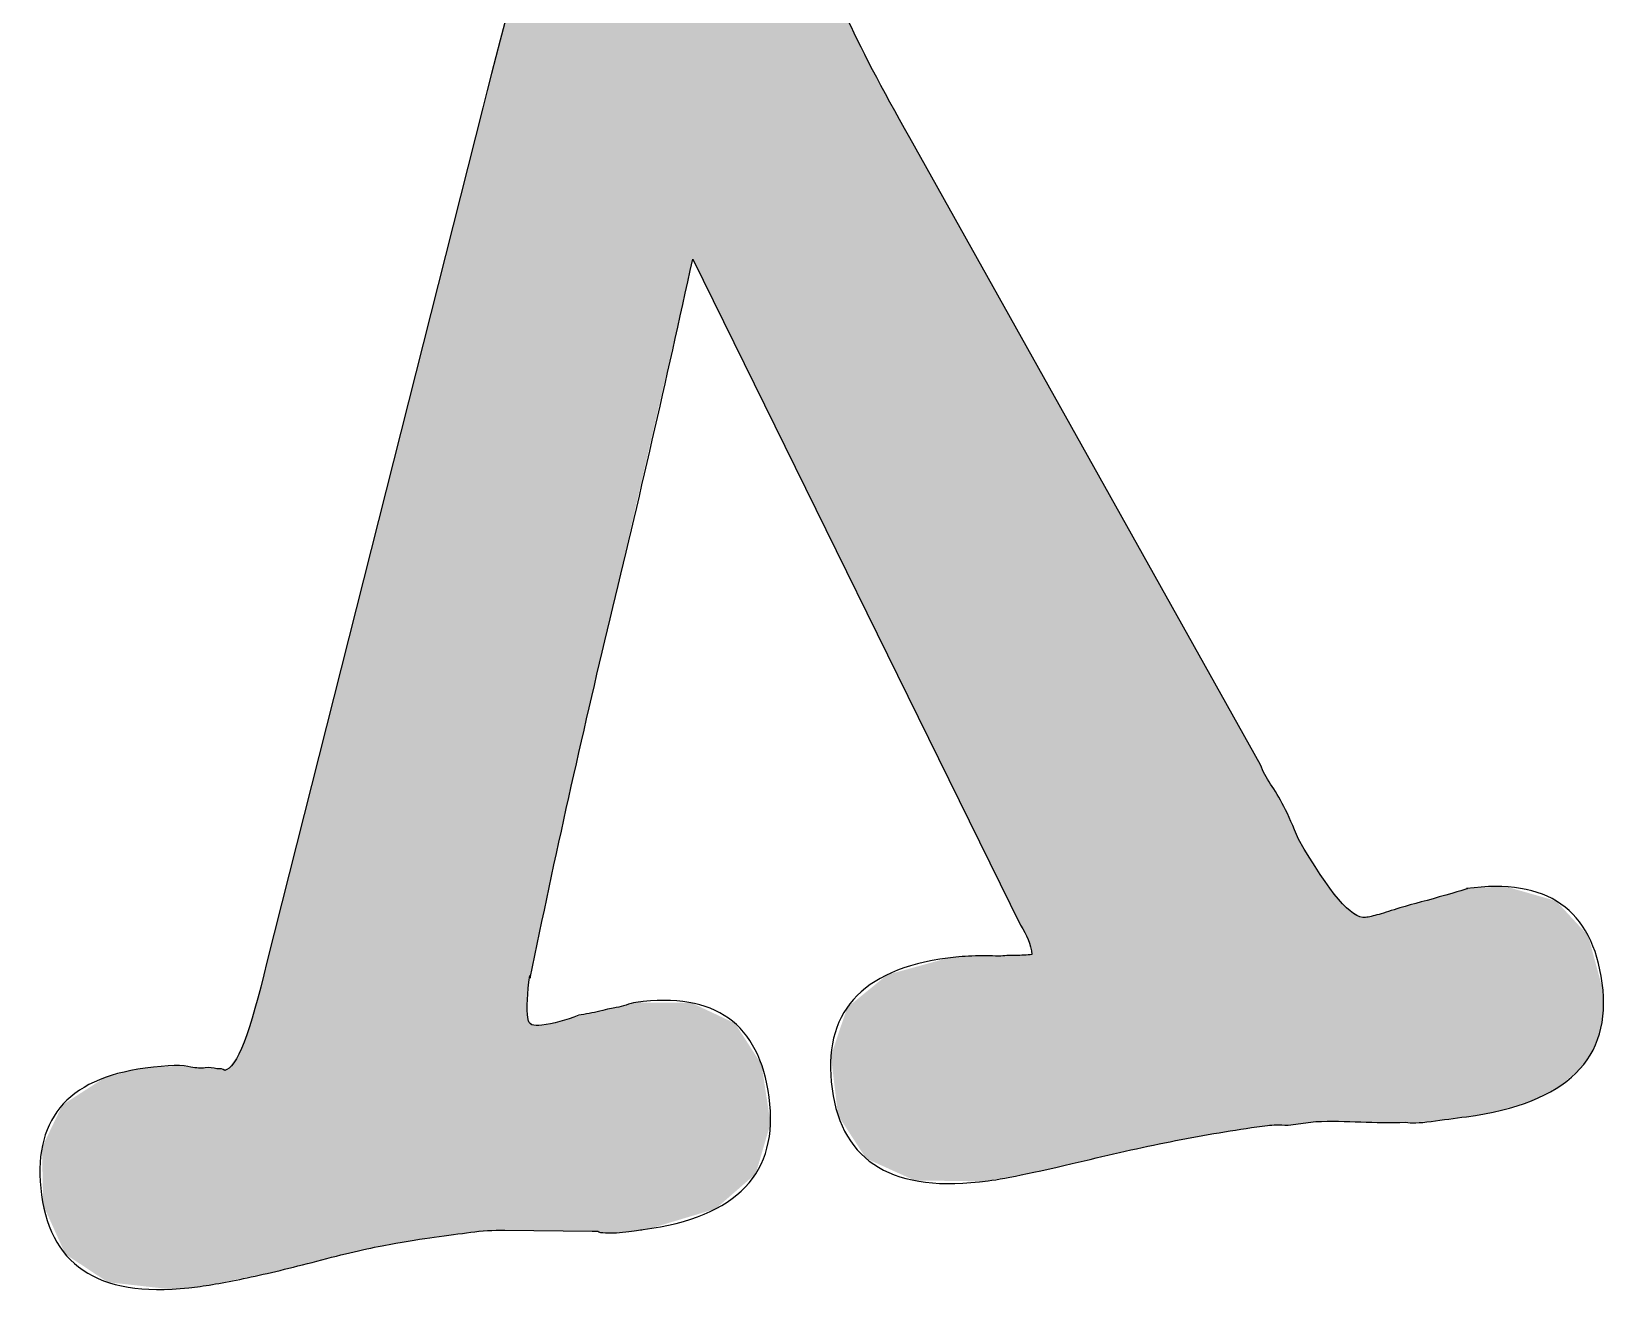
# Model space of a CAD drawing. Extents: x 57 to 94.3, y -56 to -38.7.
# Drawn here: x 84.786 to 89.395, y -44.244 to -40.547 of the extents above; entities that cross this region are included whole.
import ezdxf

# ---------------------------------------------------------------- set-up
doc = ezdxf.new("R2010")
doc.units = 0
doc.layers.add('LAYER_5', color=7, linetype='CONTINUOUS')

# ---------------------------------------------------------------- blocks, each defined once
blk = doc.blocks.new('*U3')
at = {"layer": 'LAYER_5', "color": 7}
for points in [[(87.0761, -41.9477), (87.0666, -38.9588), (87.0761, -38.9533)], [(87.0666, -41.9285), (86.9404, -39.0569), (87.0666, -38.9588)], [(87.0666, -41.9285), (87.0666, -38.9588), (87.0761, -41.9477)], [(86.9022, -41.5943), (86.8972, -39.0922), (86.9022, -39.087)], [(86.9042, -41.5983), (86.9022, -39.087), (86.9042, -39.085)], [(86.9022, -41.5943), (86.9022, -39.087), (86.9042, -41.5983)], [(86.9141, -41.6184), (86.9042, -39.085), (86.9141, -39.0773)], [(86.9042, -41.5983), (86.9042, -39.085), (86.9141, -41.6184)], [(86.9404, -41.6719), (86.9141, -39.0773), (86.9404, -39.0569)], [(86.9141, -41.6184), (86.9141, -39.0773), (86.9404, -41.6719)], [(86.9404, -41.6719), (86.9404, -39.0569), (87.0666, -41.9285)], [(86.8972, -41.5841), (86.8367, -39.1538), (86.8972, -39.0922)], [(86.8972, -41.5841), (86.8972, -39.0922), (86.9022, -41.5943)], [(86.8258, -41.4391), (86.7799, -39.2117), (86.8258, -39.1649)], [(86.8367, -41.4611), (86.8258, -39.1649), (86.8367, -39.1538)], [(86.8258, -41.4391), (86.8258, -39.1649), (86.8367, -41.4611)], [(86.8367, -41.4611), (86.8367, -39.1538), (86.8972, -41.5841)], [(86.7661, -41.3178), (86.7562, -39.2358), (86.7661, -39.2257)], [(86.7799, -41.3457), (86.7661, -39.2257), (86.7799, -39.2117)], [(86.7661, -41.3178), (86.7661, -39.2257), (86.7799, -41.3457)], [(86.7799, -41.3457), (86.7799, -39.2117), (86.8258, -41.4391)], [(86.7273, -41.2388), (86.7134, -39.2921), (86.7273, -39.2738)], [(86.7562, -41.2977), (86.7273, -39.2738), (86.7562, -39.2358)], [(86.7273, -41.2388), (86.7273, -39.2738), (86.7562, -41.2977)], [(86.7562, -41.2977), (86.7562, -39.2358), (86.7661, -41.3178)], [(86.7101, -41.2248), (86.6228, -39.4111), (86.7101, -39.2964)], [(86.7134, -41.2106), (86.7101, -39.2964), (86.7134, -39.2921)], [(86.7101, -41.2248), (86.7101, -39.2964), (86.7134, -41.2106)], [(86.7134, -41.2106), (86.7134, -39.2921), (86.7273, -41.2388)], [(86.6228, -41.6036), (86.5884, -39.4654), (86.6228, -39.4111)], [(86.6228, -41.6036), (86.6228, -39.4111), (86.7101, -41.2248)], [(86.5656, -41.8517), (86.5615, -39.5079), (86.5656, -39.5014)], [(86.568, -41.8416), (86.5656, -39.5014), (86.568, -39.4977)], [(86.5656, -41.8517), (86.5656, -39.5014), (86.568, -41.8416)], [(86.569, -41.8369), (86.568, -39.4977), (86.569, -39.496)], [(86.568, -41.8416), (86.568, -39.4977), (86.569, -41.8369)], [(86.5884, -41.7528), (86.569, -39.496), (86.5884, -39.4654)], [(86.569, -41.8369), (86.569, -39.496), (86.5884, -41.7528)], [(86.5884, -41.7528), (86.5884, -39.4654), (86.6228, -41.6036)], [(86.5392, -41.9663), (86.5227, -39.5761), (86.5392, -39.5471)], [(86.5468, -41.9333), (86.5392, -39.5471), (86.5468, -39.5337)], [(86.5392, -41.9663), (86.5392, -39.5471), (86.5468, -41.9333)], [(86.5475, -41.9305), (86.5468, -39.5337), (86.5475, -39.5326)], [(86.5468, -41.9333), (86.5468, -39.5337), (86.5475, -41.9305)], [(86.5603, -41.875), (86.5475, -39.5326), (86.5603, -39.5101)], [(86.5475, -41.9305), (86.5475, -39.5326), (86.5603, -41.875)], [(86.5615, -41.8695), (86.5603, -39.5101), (86.5615, -39.5079)], [(86.5603, -41.875), (86.5603, -39.5101), (86.5615, -41.8695)], [(86.5615, -41.8695), (86.5615, -39.5079), (86.5656, -41.8517)], [(86.5226, -42.0386), (86.4897, -39.6458), (86.5226, -39.5764)], [(86.5227, -42.0379), (86.5226, -39.5764), (86.5227, -39.5761)], [(86.5226, -42.0386), (86.5226, -39.5764), (86.5227, -42.0379)], [(86.5227, -42.0379), (86.5227, -39.5761), (86.5392, -41.9663)], [(86.4707, -42.2638), (86.4381, -39.7549), (86.4707, -39.6861)], [(86.4897, -42.1811), (86.4707, -39.6861), (86.4897, -39.6458)], [(86.4707, -42.2638), (86.4707, -39.6861), (86.4897, -42.1811)], [(86.4897, -42.1811), (86.4897, -39.6458), (86.5226, -42.0386)], [(86.4329, -42.4283), (86.4215, -39.79), (86.4329, -39.7659)], [(86.4381, -42.4051), (86.4329, -39.7659), (86.4381, -39.7549)], [(86.4329, -42.4283), (86.4329, -39.7659), (86.4381, -42.4051)], [(86.4381, -42.4051), (86.4381, -39.7549), (86.4707, -42.2638)], [(86.4118, -42.5217), (86.3974, -39.8408), (86.4118, -39.8104)], [(86.4215, -42.4787), (86.4118, -39.8104), (86.4215, -39.79)], [(86.4118, -42.5217), (86.4118, -39.8104), (86.4215, -42.4787)], [(86.4215, -42.4787), (86.4215, -39.79), (86.4329, -42.4283)], [(86.3837, -42.6462), (86.3797, -39.8809), (86.3837, -39.8698)], [(86.3974, -42.5855), (86.3837, -39.8698), (86.3974, -39.8408)], [(86.3837, -42.6462), (86.3837, -39.8698), (86.3974, -42.5855)], [(86.3974, -42.5855), (86.3974, -39.8408), (86.4118, -42.5217)], [(86.3797, -42.6642), (86.348, -39.9675), (86.3797, -39.8809)], [(86.3797, -42.6642), (86.3797, -39.8809), (86.3837, -42.6462)], [(86.348, -42.8046), (86.3036, -40.0889), (86.348, -39.9675)], [(86.348, -42.8046), (86.348, -39.9675), (86.3797, -42.6642)], [(86.3036, -43.0016), (86.2868, -40.1348), (86.3036, -40.0889)], [(86.3036, -43.0016), (86.3036, -40.0889), (86.348, -42.8046)], [(86.2868, -43.0818), (86.2784, -40.1579), (86.2868, -40.1348)], [(86.2868, -43.0818), (86.2868, -40.1348), (86.3036, -43.0016)], [(86.2784, -43.1221), (86.2542, -40.2239), (86.2784, -40.1579)], [(86.2784, -43.1221), (86.2784, -40.1579), (86.2868, -43.0818)], [(86.2542, -43.2375), (86.2474, -40.2476), (86.2542, -40.2239)], [(86.2542, -43.2375), (86.2542, -40.2239), (86.2784, -43.1221)], [(87.0761, -41.9477), (87.0761, -40.2202), (87.0841, -41.9639)], [(87.0841, -41.9639), (87.0761, -40.2202), (87.0841, -40.2901)], [(86.2356, -43.3202), (86.233, -40.2971), (86.2356, -40.2881)], [(86.2387, -43.3003), (86.2356, -40.2881), (86.2387, -40.2775)], [(86.2356, -43.3202), (86.2356, -40.2881), (86.2387, -43.3003)], [(86.2395, -43.3057), (86.2387, -40.2775), (86.2395, -40.2748)], [(86.2387, -43.3003), (86.2387, -40.2775), (86.2395, -43.3057)], [(86.2405, -43.3029), (86.2395, -40.2748), (86.2405, -40.2712)], [(86.2395, -43.3057), (86.2395, -40.2748), (86.2405, -43.3029)], [(86.2474, -43.2703), (86.2405, -40.2712), (86.2474, -40.2476)], [(86.2405, -43.3029), (86.2405, -40.2712), (86.2474, -43.2703)], [(86.2474, -43.2703), (86.2474, -40.2476), (86.2542, -43.2375)], [(87.0841, -41.9639), (87.0841, -40.2901), (87.0884, -41.9727)], [(87.0884, -41.9727), (87.0841, -40.2901), (87.0884, -40.3067)], [(86.2317, -44.0428), (86.1868, -40.4567), (86.2317, -40.3018)], [(86.233, -43.346), (86.2317, -40.3018), (86.233, -40.2971)], [(86.2317, -43.3598), (86.2317, -40.3018), (86.233, -43.346)], [(86.233, -43.346), (86.233, -40.2971), (86.2356, -43.3202)], [(87.0884, -41.9727), (87.0884, -40.3067), (87.0886, -41.9732)], [(87.0886, -41.9732), (87.0884, -40.3067), (87.0886, -40.3077)], [(87.0886, -41.9732), (87.0886, -40.3077), (87.0981, -41.9925)], [(87.0981, -41.9925), (87.0886, -40.3077), (87.0981, -40.3442)], [(87.0981, -41.9925), (87.0981, -40.3442), (87.1166, -42.03)], [(87.1166, -42.03), (87.0981, -40.3442), (87.1166, -40.3913)], [(87.1166, -42.03), (87.1166, -40.3913), (87.1372, -42.072)], [(87.1372, -42.072), (87.1166, -40.3913), (87.1372, -40.4442)], [(86.1868, -44.0422), (86.1546, -40.5679), (86.1868, -40.4567)], [(86.1868, -44.0422), (86.1868, -40.4567), (86.2317, -44.0428)], [(87.1372, -42.072), (87.1372, -40.4442), (87.1454, -42.0886)], [(87.1454, -42.0886), (87.1372, -40.4442), (87.1454, -40.4651)], [(87.1454, -42.0886), (87.1454, -40.4651), (87.1536, -42.1053)], [(87.1536, -42.1053), (87.1454, -40.4651), (87.1536, -40.486)], [(87.1536, -42.1053), (87.1536, -40.486), (87.164, -42.1263)], [(87.164, -42.1263), (87.1536, -40.486), (87.164, -40.5071)], [(87.164, -42.1263), (87.164, -40.5071), (87.2189, -42.2381)], [(87.2189, -42.2381), (87.164, -40.5071), (87.2189, -40.6189)], [(86.1546, -44.0419), (86.1341, -40.6388), (86.1546, -40.5679)], [(86.1546, -44.0419), (86.1546, -40.5679), (86.1868, -44.0422)], [(86.1341, -44.0436), (86.1055, -40.752), (86.1341, -40.6388)], [(86.1341, -44.0436), (86.1341, -40.6388), (86.1546, -44.0419)], [(87.2189, -42.2381), (87.2189, -40.6189), (87.2436, -42.2882)], [(87.2436, -42.2882), (87.2189, -40.6189), (87.2436, -40.669)], [(87.2436, -42.2882), (87.2436, -40.669), (87.2455, -42.292)], [(87.2455, -42.292), (87.2436, -40.669), (87.2455, -40.6728)], [(87.2455, -42.292), (87.2455, -40.6728), (87.2463, -42.2937)], [(87.2463, -42.2937), (87.2455, -40.6728), (87.2463, -40.6744)], [(87.2463, -42.2937), (87.2463, -40.6744), (87.2806, -42.3634)], [(87.2806, -42.3634), (87.2463, -40.6744), (87.2806, -40.7378)], [(87.2806, -42.3634), (87.2806, -40.7378), (87.2914, -42.3853)], [(87.2914, -42.3853), (87.2806, -40.7378), (87.2914, -40.7577)], [(86.0946, -44.0469), (86.0712, -40.8879), (86.0946, -40.7957)], [(86.1055, -44.046), (86.0946, -40.7957), (86.1055, -40.752)], [(86.0946, -44.0469), (86.0946, -40.7957), (86.1055, -44.046)], [(86.1055, -44.046), (86.1055, -40.752), (86.1341, -44.0436)], [(87.2914, -42.3853), (87.2914, -40.7577), (87.305, -42.413)], [(87.305, -42.413), (87.2914, -40.7577), (87.305, -40.783)], [(87.305, -42.413), (87.305, -40.783), (87.3382, -42.4805)], [(87.3382, -42.4805), (87.305, -40.783), (87.3382, -40.8424)], [(87.3382, -42.4805), (87.3382, -40.8424), (87.3551, -42.5148)], [(87.3551, -42.5148), (87.3382, -40.8424), (87.3551, -40.8724)], [(86.0712, -44.0488), (86.0416, -41.0051), (86.0712, -40.8879)], [(86.0712, -44.0488), (86.0712, -40.8879), (86.0946, -44.0469)], [(87.3551, -42.5148), (87.3551, -40.8724), (87.3605, -42.5258)], [(87.3605, -42.5258), (87.3551, -40.8724), (87.3605, -40.8821)], [(87.3605, -42.5258), (87.3605, -40.8821), (87.379, -42.5634)], [(87.379, -42.5634), (87.3605, -40.8821), (87.379, -40.9152)], [(87.379, -42.5634), (87.379, -40.9152), (87.3909, -42.5875)], [(87.3909, -42.5875), (87.379, -40.9152), (87.3909, -40.9364)], [(87.3909, -42.5875), (87.3909, -40.9364), (87.4351, -42.6774)], [(87.4351, -42.6774), (87.3909, -40.9364), (87.4351, -41.0155)], [(86.0416, -44.0513), (86.0338, -41.036), (86.0416, -41.0051)], [(86.0416, -44.0513), (86.0416, -41.0051), (86.0712, -44.0488)], [(87.4351, -42.6774), (87.4351, -41.0155), (87.4499, -42.7075)], [(87.4499, -42.7075), (87.4351, -41.0155), (87.4499, -41.042)], [(86.0338, -44.0523), (85.9849, -41.2293), (86.0338, -41.036)], [(86.0338, -44.0523), (86.0338, -41.036), (86.0416, -44.0513)], [(87.4499, -42.7075), (87.4499, -41.042), (87.4582, -42.7244)], [(87.4582, -42.7244), (87.4499, -41.042), (87.4582, -41.0569)], [(87.4582, -42.7244), (87.4582, -41.0569), (87.476, -42.7606)], [(87.476, -42.7606), (87.4582, -41.0569), (87.476, -41.0887)], [(87.476, -42.7606), (87.476, -41.0887), (87.478, -42.7645)], [(87.478, -42.7645), (87.476, -41.0887), (87.478, -41.0922)], [(87.478, -42.7645), (87.478, -41.0922), (87.5275, -42.8652)], [(87.5275, -42.8652), (87.478, -41.0922), (87.5275, -41.1808)], [(87.5275, -42.8652), (87.5275, -41.1808), (87.5279, -42.866)], [(87.5279, -42.866), (87.5275, -41.1808), (87.5279, -41.1814)], [(87.5279, -42.866), (87.5279, -41.1814), (87.5547, -42.9206)], [(87.5547, -42.9206), (87.5279, -41.1814), (87.5547, -41.2295)], [(85.9849, -44.0591), (85.9274, -41.4567), (85.9849, -41.2293)], [(85.9849, -44.0591), (85.9849, -41.2293), (86.0338, -44.0523)], [(87.5547, -42.9206), (87.5547, -41.2295), (87.5619, -42.9351)], [(87.5619, -42.9351), (87.5547, -41.2295), (87.5619, -41.2423)], [(87.5619, -42.9351), (87.5619, -41.2423), (87.5629, -42.9372)], [(87.5629, -42.9372), (87.5619, -41.2423), (87.5629, -41.2442)], [(87.5629, -42.9372), (87.5629, -41.2442), (87.6149, -43.0429)], [(87.6149, -43.0429), (87.5629, -41.2442), (87.6149, -41.3372)], [(87.6149, -43.0429), (87.6149, -41.3372), (87.6203, -43.0538)], [(87.6203, -43.0538), (87.6149, -41.3372), (87.6203, -41.3467)], [(87.6203, -43.0538), (87.6203, -41.3467), (87.6411, -43.0961)], [(87.6411, -43.0961), (87.6203, -41.3467), (87.6411, -41.3839)], [(87.6411, -43.0961), (87.6411, -41.3839), (87.6544, -43.1232)], [(87.6544, -43.1232), (87.6411, -41.3839), (87.6544, -41.4078)], [(87.6544, -43.1232), (87.6544, -41.4078), (87.6691, -43.1529)], [(87.6691, -43.1529), (87.6544, -41.4078), (87.6691, -41.4339)], [(87.6691, -43.1529), (87.6691, -41.4339), (87.6765, -43.1645)], [(87.6765, -43.1645), (87.6691, -41.4339), (87.6765, -41.4472)], [(85.9274, -44.067), (85.9151, -41.5052), (85.9274, -41.4567)], [(85.9274, -44.067), (85.9274, -41.4567), (85.9849, -44.0591)], [(87.6765, -43.1645), (87.6765, -41.4472), (87.6901, -43.1956)], [(87.6901, -43.1956), (87.6765, -41.4472), (87.6901, -41.4715)], [(87.6901, -43.1956), (87.6901, -41.4715), (87.6922, -43.2003)], [(87.6922, -43.2003), (87.6901, -41.4715), (87.6922, -41.4753)], [(87.6922, -43.2003), (87.6922, -41.4753), (87.6977, -43.2129)], [(87.6977, -43.2129), (87.6922, -41.4753), (87.6977, -41.4851)], [(87.6977, -43.2129), (87.6977, -41.4851), (87.7028, -43.2378)], [(87.7028, -43.2378), (87.6977, -41.4851), (87.7028, -41.4943)], [(85.9151, -44.0687), (85.7972, -41.9712), (85.9151, -41.5052)], [(85.9151, -44.0687), (85.9151, -41.5052), (85.9274, -44.067)], [(87.7028, -43.8742), (87.7028, -41.4943), (87.7061, -43.8736)], [(87.7061, -43.8736), (87.7028, -41.4943), (87.7061, -41.5003)], [(87.7061, -43.8736), (87.7061, -41.5003), (87.7455, -43.8645)], [(87.7455, -43.8645), (87.7061, -41.5003), (87.7455, -41.5707)], [(87.7455, -43.8645), (87.7455, -41.5707), (87.7805, -43.8565)], [(87.7805, -43.8565), (87.7455, -41.5707), (87.7805, -41.6333)], [(87.7805, -43.8565), (87.7805, -41.6333), (87.8128, -43.8491)], [(87.8128, -43.8491), (87.7805, -41.6333), (87.8128, -41.691)], [(87.8128, -43.8491), (87.8128, -41.691), (87.8208, -43.8472)], [(87.8208, -43.8472), (87.8128, -41.691), (87.8208, -41.7054)], [(87.8208, -43.8472), (87.8208, -41.7054), (87.8311, -43.8449)], [(87.8311, -43.8449), (87.8208, -41.7054), (87.8311, -41.7238)], [(87.8311, -43.8449), (87.8311, -41.7238), (87.8698, -43.836)], [(87.8698, -43.836), (87.8311, -41.7238), (87.8698, -41.793)], [(87.8698, -43.836), (87.8698, -41.793), (87.9069, -43.8275)], [(87.9069, -43.8275), (87.8698, -41.793), (87.9069, -41.8593)], [(87.9069, -43.8275), (87.9069, -41.8593), (87.9348, -43.8217)], [(87.9348, -43.8217), (87.9069, -41.8593), (87.9348, -41.9092)], [(87.9348, -43.8217), (87.9348, -41.9092), (87.9348, -43.8217)], [(87.9348, -43.8217), (87.9348, -41.9092), (87.9348, -41.9093)], [(87.9348, -43.8217), (87.9348, -41.9093), (87.9376, -43.8211)], [(87.9376, -43.8211), (87.9348, -41.9093), (87.9376, -41.9142)], [(87.9376, -43.8211), (87.9376, -41.9142), (87.9547, -43.8175)], [(87.9547, -43.8175), (87.9376, -41.9142), (87.9547, -41.9449)], [(87.9547, -43.8175), (87.9547, -41.9449), (87.9653, -43.8153)], [(87.9653, -43.8153), (87.9547, -41.9449), (87.9653, -41.9639)], [(85.7972, -44.0911), (85.7326, -42.2266), (85.7972, -41.9712)], [(85.7972, -44.0911), (85.7972, -41.9712), (85.9151, -44.0687)], [(87.9653, -43.8153), (87.9653, -41.9639), (87.9898, -43.8102)], [(87.9898, -43.8102), (87.9653, -41.9639), (87.9898, -42.0077)], [(87.9898, -43.8102), (87.9898, -42.0077), (87.9951, -43.8091)], [(87.9951, -43.8091), (87.9898, -42.0077), (87.9951, -42.017)], [(87.9951, -43.8091), (87.9951, -42.017), (88.0171, -43.8045)], [(88.0171, -43.8045), (87.9951, -42.017), (88.0171, -42.0565)], [(88.0171, -43.8045), (88.0171, -42.0565), (88.0182, -43.8043)], [(88.0182, -43.8043), (88.0171, -42.0565), (88.0182, -42.0583)], [(88.0182, -43.8043), (88.0182, -42.0583), (88.0308, -43.8017)], [(88.0308, -43.8017), (88.0182, -42.0583), (88.0308, -42.081)], [(88.0308, -43.8017), (88.0308, -42.081), (88.0353, -43.8007)], [(88.0353, -43.8007), (88.0308, -42.081), (88.0353, -42.089)], [(88.0353, -43.8007), (88.0353, -42.089), (88.0452, -43.7986)], [(88.0452, -43.7986), (88.0353, -42.089), (88.0452, -42.1068)], [(88.0452, -43.7986), (88.0452, -42.1068), (88.0561, -43.7964)], [(88.0561, -43.7964), (88.0452, -42.1068), (88.0561, -42.1262)], [(88.0561, -43.7964), (88.0561, -42.1262), (88.0677, -43.794)], [(88.0677, -43.794), (88.0561, -42.1262), (88.0677, -42.1469)], [(88.0677, -43.794), (88.0677, -42.1469), (88.1375, -43.7794)], [(88.1375, -43.7794), (88.0677, -42.1469), (88.1375, -42.2717)], [(85.7326, -44.1034), (85.6653, -42.4928), (85.7326, -42.2266)], [(85.7326, -44.1034), (85.7326, -42.2266), (85.7972, -44.0911)], [(88.1375, -43.7794), (88.1375, -42.2717), (88.1431, -43.7782)], [(88.1431, -43.7782), (88.1375, -42.2717), (88.1431, -42.2818)], [(88.1431, -43.7782), (88.1431, -42.2818), (88.2052, -43.7653)], [(88.2052, -43.7653), (88.1431, -42.2818), (88.2052, -42.3929)], [(88.2052, -43.7653), (88.2052, -42.3929), (88.2287, -43.7615)], [(88.2287, -43.7615), (88.2052, -42.3929), (88.2287, -42.435)], [(88.2287, -43.7615), (88.2287, -42.435), (88.2318, -43.761)], [(88.2318, -43.761), (88.2287, -42.435), (88.2318, -42.4405)], [(88.2318, -43.761), (88.2318, -42.4405), (88.2977, -43.7505)], [(88.2977, -43.7505), (88.2318, -42.4405), (88.2977, -42.5583)], [(85.6653, -44.1202), (85.6055, -42.7292), (85.6653, -42.4928)], [(85.6653, -44.1202), (85.6653, -42.4928), (85.7326, -44.1034)], [(88.2977, -43.7505), (88.2977, -42.5583), (88.3002, -43.7501)], [(88.3002, -43.7501), (88.2977, -42.5583), (88.3002, -42.5628)], [(88.3002, -43.7501), (88.3002, -42.5628), (88.336, -43.7443)], [(88.336, -43.7443), (88.3002, -42.5628), (88.336, -42.6269)], [(88.336, -43.7443), (88.336, -42.6269), (88.3455, -43.7428)], [(88.3455, -43.7428), (88.336, -42.6269), (88.3455, -42.6438)], [(88.3455, -43.7428), (88.3455, -42.6438), (88.349, -43.7422)], [(88.349, -43.7422), (88.3455, -42.6438), (88.349, -42.6501)], [(88.349, -43.7422), (88.349, -42.6501), (88.3677, -43.7396)], [(88.3677, -43.7396), (88.349, -42.6501), (88.3677, -42.6836)], [(88.3677, -43.7396), (88.3677, -42.6836), (88.37, -43.7393)], [(88.37, -43.7393), (88.3677, -42.6836), (88.37, -42.6884)], [(85.6055, -44.1352), (85.5535, -42.9349), (85.6055, -42.7292)], [(85.6055, -44.1352), (85.6055, -42.7292), (85.6653, -44.1202)], [(88.37, -43.7393), (88.37, -42.6884), (88.3735, -43.7388)], [(88.3735, -43.7388), (88.37, -42.6884), (88.3735, -42.6965)], [(88.3735, -43.7388), (88.3735, -42.6965), (88.3848, -43.7372)], [(88.3848, -43.7372), (88.3735, -42.6965), (88.3848, -42.7177)], [(88.3848, -43.7372), (88.3848, -42.7177), (88.3904, -43.7365)], [(88.3904, -43.7365), (88.3848, -42.7177), (88.3904, -42.7283)], [(88.3904, -43.7365), (88.3904, -42.7283), (88.3956, -43.7359)], [(88.3956, -43.7359), (88.3904, -42.7283), (88.3956, -42.737)], [(88.3956, -43.7359), (88.3956, -42.737), (88.4105, -43.735)], [(88.4105, -43.735), (88.3956, -42.737), (88.4105, -42.7616)], [(88.4105, -43.735), (88.4105, -42.7616), (88.4336, -43.7356)], [(88.4336, -43.7356), (88.4105, -42.7616), (88.4336, -42.7999)], [(88.4336, -43.7356), (88.4336, -42.7999), (88.448, -43.7359)], [(88.448, -43.7359), (88.4336, -42.7999), (88.448, -42.8293)], [(88.448, -43.7359), (88.448, -42.8293), (88.4501, -43.7356)], [(88.4501, -43.7356), (88.448, -42.8293), (88.4501, -42.8336)], [(88.4501, -43.7356), (88.4501, -42.8336), (88.457, -43.7347)], [(88.457, -43.7347), (88.4501, -42.8336), (88.457, -42.8478)], [(88.457, -43.7347), (88.457, -42.8478), (88.4694, -43.7332)], [(88.4694, -43.7332), (88.457, -42.8478), (88.4694, -42.8762)], [(88.4694, -43.7332), (88.4694, -42.8762), (88.4757, -43.7324)], [(88.4757, -43.7324), (88.4694, -42.8762), (88.4757, -42.8916)], [(88.4757, -43.7324), (88.4757, -42.8916), (88.4789, -43.7319)], [(88.4789, -43.7319), (88.4757, -42.8916), (88.4789, -42.8995)], [(88.4789, -43.7319), (88.4789, -42.8995), (88.4927, -43.7302)], [(88.4927, -43.7302), (88.4789, -42.8995), (88.4927, -42.9238)], [(85.5535, -44.1481), (85.512, -43.099), (85.5535, -42.9349)], [(85.5535, -44.1481), (85.5535, -42.9349), (85.6055, -44.1352)], [(88.4927, -43.7302), (88.4927, -42.9238), (88.4957, -43.7298)], [(88.4957, -43.7298), (88.4927, -42.9238), (88.4957, -42.9286)], [(88.4957, -43.7298), (88.4957, -42.9286), (88.5104, -43.7284)], [(88.5104, -43.7284), (88.4957, -42.9286), (88.5104, -42.9515)], [(88.5104, -43.7284), (88.5104, -42.9515), (88.546, -43.7248)], [(88.546, -43.7248), (88.5104, -42.9515), (88.546, -43.0071)], [(88.546, -43.7248), (88.546, -43.0071), (88.562, -43.7249)], [(88.562, -43.7249), (88.546, -43.0071), (88.562, -43.032)], [(88.562, -43.7249), (88.562, -43.032), (88.5845, -43.7249)], [(88.5845, -43.7249), (88.562, -43.032), (88.5845, -43.0592)], [(88.9397, -43.7152), (88.9223, -43.0615), (88.9397, -43.0563)], [(88.9473, -43.7142), (88.9397, -43.0563), (88.9473, -43.054)], [(88.9397, -43.7152), (88.9397, -43.0563), (88.9473, -43.7142)], [(88.9516, -43.7136), (88.9473, -43.054), (88.9516, -43.0527)], [(88.9473, -43.7142), (88.9473, -43.054), (88.9516, -43.7136)], [(88.9662, -43.7117), (88.9516, -43.0527), (88.9662, -43.0484)], [(88.9516, -43.7136), (88.9516, -43.0527), (88.9662, -43.7117)], [(88.9679, -43.7114), (88.9662, -43.0484), (88.9679, -43.0479)], [(88.9662, -43.7117), (88.9662, -43.0484), (88.9679, -43.7114)], [(88.9712, -43.711), (88.9679, -43.0479), (88.9712, -43.0463)], [(88.9679, -43.7114), (88.9679, -43.0479), (88.9712, -43.711)], [(88.9713, -43.0458), (88.9712, -43.0458), (88.9713, -43.0458)], [(88.9712, -43.711), (88.9712, -43.0463), (88.9713, -43.711)], [(88.9713, -43.711), (88.9712, -43.0463), (88.9713, -43.0463)], [(88.9713, -43.0458), (88.9713, -43.0458), (88.9717, -43.0458)], [(88.9717, -43.0458), (88.9713, -43.0458), (88.9717, -43.0458)], [(88.9717, -43.7109), (88.9713, -43.0463), (88.9717, -43.0461)], [(88.9713, -43.711), (88.9713, -43.0463), (88.9717, -43.7109)], [(88.9723, -43.0458), (88.9717, -43.0458), (88.9723, -43.0457)], [(88.9723, -43.7108), (88.9717, -43.0461), (88.9723, -43.0458)], [(88.9717, -43.0458), (88.9717, -43.0458), (88.9723, -43.0458)], [(88.9717, -43.7109), (88.9717, -43.0461), (88.9723, -43.7108)], [(88.9763, -43.7102), (88.9723, -43.0457), (88.9763, -43.0452)], [(88.9723, -43.7108), (88.9723, -43.0457), (88.9763, -43.7102)], [(88.9779, -43.71), (88.9763, -43.0452), (88.9779, -43.0451)], [(88.9763, -43.7102), (88.9763, -43.0452), (88.9779, -43.71)], [(88.996, -43.7073), (88.9779, -43.0451), (88.996, -43.043)], [(88.9779, -43.71), (88.9779, -43.0451), (88.996, -43.7073)], [(89.0025, -43.7063), (88.996, -43.043), (89.0025, -43.0428)], [(88.996, -43.7073), (88.996, -43.043), (89.0025, -43.7063)], [(89.0602, -43.695), (89.0025, -43.0428), (89.0602, -43.0415)], [(89.0025, -43.7063), (89.0025, -43.0428), (89.0602, -43.695)], [(89.087, -43.6868), (89.0602, -43.0415), (89.087, -43.0409)], [(89.0602, -43.695), (89.0602, -43.0415), (89.087, -43.6868)], [(89.087, -43.6868), (89.087, -43.0409), (89.1609, -43.6642)], [(89.1609, -43.6642), (89.087, -43.0409), (89.1609, -43.062)], [(85.512, -44.1585), (85.488, -43.1939), (85.512, -43.099)], [(85.512, -44.1585), (85.512, -43.099), (85.5535, -44.1481)], [(88.5845, -43.7249), (88.5845, -43.0592), (88.6187, -43.725)], [(88.6187, -43.725), (88.5845, -43.0592), (88.6187, -43.1006)], [(88.6187, -43.725), (88.6187, -43.1006), (88.6212, -43.725)], [(88.6212, -43.725), (88.6187, -43.1006), (88.6212, -43.1022)], [(88.6212, -43.725), (88.6212, -43.1022), (88.6628, -43.7258)], [(88.6628, -43.7258), (88.6212, -43.1022), (88.6628, -43.1295)], [(88.8085, -43.7268), (88.7695, -43.104), (88.8085, -43.0932)], [(88.834, -43.7262), (88.8085, -43.0932), (88.834, -43.0862)], [(88.8085, -43.7268), (88.8085, -43.0932), (88.834, -43.7262)], [(88.8477, -43.7258), (88.834, -43.0862), (88.8477, -43.0824)], [(88.834, -43.7262), (88.834, -43.0862), (88.8477, -43.7258)], [(88.8637, -43.7254), (88.8477, -43.0824), (88.8637, -43.0779)], [(88.8477, -43.7258), (88.8477, -43.0824), (88.8637, -43.7254)], [(88.8906, -43.7218), (88.8637, -43.0779), (88.8906, -43.0704)], [(88.8637, -43.7254), (88.8637, -43.0779), (88.8906, -43.7218)], [(88.9151, -43.7185), (88.8906, -43.0704), (88.9151, -43.0636)], [(88.8906, -43.7218), (88.8906, -43.0704), (88.9151, -43.7185)], [(88.9223, -43.7176), (88.9151, -43.0636), (88.9223, -43.0615)], [(88.9151, -43.7185), (88.9151, -43.0636), (88.9223, -43.7176)], [(88.9223, -43.7176), (88.9223, -43.0615), (88.9397, -43.7152)], [(89.1609, -43.6642), (89.1609, -43.062), (89.2311, -43.6279)], [(89.2311, -43.6279), (89.1609, -43.062), (89.2311, -43.082)], [(89.2311, -43.6279), (89.2311, -43.082), (89.2418, -43.6223)], [(89.2418, -43.6223), (89.2311, -43.082), (89.2418, -43.0935)], [(89.2418, -43.6223), (89.2418, -43.0935), (89.303, -43.5695)], [(89.303, -43.5695), (89.2418, -43.0935), (89.303, -43.1596)], [(88.681, -43.7261), (88.6628, -43.1295), (88.681, -43.1294)], [(88.6628, -43.7258), (88.6628, -43.1295), (88.681, -43.7261)], [(88.703, -43.7266), (88.681, -43.1294), (88.703, -43.1237)], [(88.681, -43.7261), (88.681, -43.1294), (88.703, -43.7266)], [(88.7063, -43.7266), (88.703, -43.1237), (88.7063, -43.1228)], [(88.703, -43.7266), (88.703, -43.1237), (88.7063, -43.7266)], [(88.7327, -43.7271), (88.7063, -43.1228), (88.7327, -43.1159)], [(88.7063, -43.7266), (88.7063, -43.1228), (88.7327, -43.7271)], [(88.7688, -43.7278), (88.7327, -43.1159), (88.7688, -43.1042)], [(88.7327, -43.7271), (88.7327, -43.1159), (88.7688, -43.7278)], [(88.7695, -43.7278), (88.7688, -43.1042), (88.7695, -43.104)], [(88.7688, -43.7278), (88.7688, -43.1042), (88.7695, -43.7278)], [(88.7695, -43.7278), (88.7695, -43.104), (88.8085, -43.7268)], [(85.488, -44.1645), (85.4837, -43.2108), (85.488, -43.1939)], [(85.488, -44.1645), (85.488, -43.1939), (85.512, -44.1585)], [(89.303, -43.5695), (89.303, -43.1596), (89.325, -43.5357)], [(89.325, -43.5357), (89.303, -43.1596), (89.325, -43.1833)], [(89.325, -43.5357), (89.325, -43.1833), (89.3445, -43.5056)], [(89.3445, -43.5056), (89.325, -43.1833), (89.3445, -43.256)], [(85.4837, -44.1653), (85.4714, -43.2594), (85.4837, -43.2108)], [(85.4837, -44.1653), (85.4837, -43.2108), (85.488, -44.1645)], [(87.6411, -43.8854), (87.6203, -43.241), (87.6411, -43.2405)], [(87.6544, -43.883), (87.6411, -43.2405), (87.6544, -43.2403)], [(87.6411, -43.8854), (87.6411, -43.2405), (87.6544, -43.883)], [(87.6691, -43.8803), (87.6544, -43.2403), (87.6691, -43.24)], [(87.6544, -43.883), (87.6544, -43.2403), (87.6691, -43.8803)], [(87.6765, -43.879), (87.6691, -43.24), (87.6765, -43.2398)], [(87.6691, -43.8803), (87.6691, -43.24), (87.6765, -43.879)], [(87.6901, -43.8765), (87.6765, -43.2398), (87.6901, -43.2395)], [(87.6765, -43.879), (87.6765, -43.2398), (87.6901, -43.8765)], [(87.6922, -43.8761), (87.6901, -43.2395), (87.6922, -43.2393)], [(87.6901, -43.8765), (87.6901, -43.2395), (87.6922, -43.8761)], [(87.6977, -43.8751), (87.6922, -43.2393), (87.6977, -43.2385)], [(87.6922, -43.8761), (87.6922, -43.2393), (87.6977, -43.8751)], [(87.7028, -43.8742), (87.6977, -43.2385), (87.7028, -43.2378)], [(87.6977, -43.8751), (87.6977, -43.2385), (87.7028, -43.8742)], [(85.4714, -44.1678), (85.4629, -43.2957), (85.4714, -43.2594)], [(85.4714, -44.1678), (85.4714, -43.2594), (85.4837, -44.1653)], [(87.3382, -43.8869), (87.305, -43.2907), (87.3382, -43.2815)], [(87.3551, -43.8946), (87.3382, -43.2815), (87.3551, -43.2769)], [(87.3382, -43.8869), (87.3382, -43.2815), (87.3551, -43.8946)], [(87.3605, -43.897), (87.3551, -43.2769), (87.3605, -43.2754)], [(87.3551, -43.8946), (87.3551, -43.2769), (87.3605, -43.897)], [(87.379, -43.8973), (87.3605, -43.2754), (87.379, -43.2703)], [(87.3605, -43.897), (87.3605, -43.2754), (87.379, -43.8973)], [(87.3909, -43.8974), (87.379, -43.2703), (87.3909, -43.267)], [(87.379, -43.8973), (87.379, -43.2703), (87.3909, -43.8974)], [(87.4351, -43.898), (87.3909, -43.267), (87.4351, -43.2548)], [(87.3909, -43.8974), (87.3909, -43.267), (87.4351, -43.898)], [(87.4499, -43.8982), (87.4351, -43.2548), (87.4499, -43.2507)], [(87.4351, -43.898), (87.4351, -43.2548), (87.4499, -43.8982)], [(87.4582, -43.8983), (87.4499, -43.2507), (87.4582, -43.2484)], [(87.4499, -43.8982), (87.4499, -43.2507), (87.4582, -43.8983)], [(87.476, -43.8986), (87.4582, -43.2484), (87.476, -43.2464)], [(87.4582, -43.8983), (87.4582, -43.2484), (87.476, -43.8986)], [(87.478, -43.8986), (87.476, -43.2464), (87.478, -43.2463)], [(87.476, -43.8986), (87.476, -43.2464), (87.478, -43.8986)], [(87.5275, -43.8993), (87.478, -43.2463), (87.5275, -43.2439)], [(87.478, -43.8986), (87.478, -43.2463), (87.5275, -43.8993)], [(87.5279, -43.8993), (87.5275, -43.2439), (87.5279, -43.2438)], [(87.5275, -43.8993), (87.5275, -43.2439), (87.5279, -43.8993)], [(87.5547, -43.8996), (87.5279, -43.2438), (87.5547, -43.2425)], [(87.5279, -43.8993), (87.5279, -43.2438), (87.5547, -43.8996)], [(87.5619, -43.8997), (87.5547, -43.2425), (87.5619, -43.2422)], [(87.5547, -43.8996), (87.5547, -43.2425), (87.5619, -43.8997)], [(87.5629, -43.8995), (87.5619, -43.2422), (87.5629, -43.2421)], [(87.5619, -43.8997), (87.5619, -43.2422), (87.5629, -43.8995)], [(87.6149, -43.8901), (87.5629, -43.2421), (87.6149, -43.2411)], [(87.5629, -43.8995), (87.5629, -43.2421), (87.6149, -43.8901)], [(87.6203, -43.8892), (87.6149, -43.2411), (87.6203, -43.241)], [(87.6149, -43.8901), (87.6149, -43.2411), (87.6203, -43.8892)], [(87.6203, -43.8892), (87.6203, -43.241), (87.6411, -43.8854)], [(89.3445, -43.5056), (89.3445, -43.256), (89.3663, -43.4306)], [(89.3663, -43.4306), (89.3445, -43.256), (89.3663, -43.337)], [(85.4629, -44.1695), (85.4246, -43.437), (85.4629, -43.2957)], [(85.4629, -44.1695), (85.4629, -43.2957), (85.4714, -44.1678)], [(87.2436, -43.844), (87.2189, -43.3479), (87.2436, -43.3277)], [(87.2455, -43.8449), (87.2436, -43.3277), (87.2455, -43.3262)], [(87.2436, -43.844), (87.2436, -43.3277), (87.2455, -43.8449)], [(87.2463, -43.8453), (87.2455, -43.3262), (87.2463, -43.3254)], [(87.2455, -43.8449), (87.2455, -43.3262), (87.2463, -43.8453)], [(87.2806, -43.8608), (87.2463, -43.3254), (87.2806, -43.2974)], [(87.2463, -43.8453), (87.2463, -43.3254), (87.2806, -43.8608)], [(87.2914, -43.8657), (87.2806, -43.2974), (87.2914, -43.2944)], [(87.2806, -43.8608), (87.2806, -43.2974), (87.2914, -43.8657)], [(87.305, -43.8719), (87.2914, -43.2944), (87.305, -43.2907)], [(87.2914, -43.8657), (87.2914, -43.2944), (87.305, -43.8719)], [(87.305, -43.8719), (87.305, -43.2907), (87.3382, -43.8869)], [(86.2317, -44.0428), (86.2317, -43.3598), (86.233, -44.0428)], [(86.233, -44.0428), (86.2317, -43.3598), (86.233, -43.4267)], [(86.5468, -44.0433), (86.5392, -43.3794), (86.5468, -43.3781)], [(86.5475, -44.0432), (86.5468, -43.3781), (86.5475, -43.378)], [(86.5468, -44.0433), (86.5468, -43.3781), (86.5475, -44.0432)], [(86.5475, -44.0432), (86.5475, -43.378), (86.5603, -44.0415)], [(86.5603, -44.0415), (86.5475, -43.378), (86.5603, -43.3781)], [(86.5603, -44.0415), (86.5603, -43.3781), (86.5615, -44.0413)], [(86.5615, -44.0413), (86.5603, -43.3781), (86.5615, -43.3781)], [(86.5615, -44.0413), (86.5615, -43.3781), (86.5656, -44.0407)], [(86.5656, -44.0407), (86.5615, -43.3781), (86.5656, -43.3781)], [(86.5656, -44.0407), (86.5656, -43.3781), (86.568, -44.0404)], [(86.568, -44.0404), (86.5656, -43.3781), (86.568, -43.3781)], [(86.568, -44.0404), (86.568, -43.3781), (86.569, -44.0403)], [(86.569, -44.0403), (86.568, -43.3781), (86.569, -43.3782)], [(86.569, -44.0403), (86.569, -43.3782), (86.5884, -44.0375)], [(86.5884, -44.0375), (86.569, -43.3782), (86.5884, -43.3783)], [(86.5884, -44.0375), (86.5884, -43.3783), (86.6228, -44.0272)], [(86.6228, -44.0272), (86.5884, -43.3783), (86.6228, -43.3786)], [(86.6228, -44.0272), (86.6228, -43.3786), (86.7101, -44.0009)], [(86.7101, -44.0009), (86.6228, -43.3786), (86.7101, -43.3794)], [(87.2189, -43.8329), (87.164, -43.3929), (87.2189, -43.3479)], [(87.2189, -43.8329), (87.2189, -43.3479), (87.2436, -43.844)], [(89.3663, -43.4306), (89.3663, -43.337), (89.3683, -43.3446)], [(86.3797, -44.0447), (86.348, -43.4272), (86.3797, -43.418)], [(86.3837, -44.0447), (86.3797, -43.418), (86.3837, -43.4168)], [(86.3797, -44.0447), (86.3797, -43.418), (86.3837, -44.0447)], [(86.3974, -44.0449), (86.3837, -43.4168), (86.3974, -43.4128)], [(86.3837, -44.0447), (86.3837, -43.4168), (86.3974, -44.0449)], [(86.4118, -44.0451), (86.3974, -43.4128), (86.4118, -43.4099)], [(86.3974, -44.0449), (86.3974, -43.4128), (86.4118, -44.0451)], [(86.4215, -44.0451), (86.4118, -43.4099), (86.4215, -43.4079)], [(86.4118, -44.0451), (86.4118, -43.4099), (86.4215, -44.0451)], [(86.4329, -44.0462), (86.4215, -43.4079), (86.4329, -43.4056)], [(86.4215, -44.0451), (86.4215, -43.4079), (86.4329, -44.0462)], [(86.4381, -44.0467), (86.4329, -43.4056), (86.4381, -43.4045)], [(86.4329, -44.0462), (86.4329, -43.4056), (86.4381, -44.0467)], [(86.4707, -44.0499), (86.4381, -43.4045), (86.4707, -43.3974)], [(86.4381, -44.0467), (86.4381, -43.4045), (86.4707, -44.0499)], [(86.4897, -44.0483), (86.4707, -43.3974), (86.4897, -43.3933)], [(86.4707, -44.0499), (86.4707, -43.3974), (86.4897, -44.0483)], [(86.5226, -44.0454), (86.4897, -43.3933), (86.5226, -43.3842)], [(86.4897, -44.0483), (86.4897, -43.3933), (86.5226, -44.0454)], [(86.5227, -44.0454), (86.5226, -43.3842), (86.5227, -43.3841)], [(86.5226, -44.0454), (86.5226, -43.3842), (86.5227, -44.0454)], [(86.5392, -44.0439), (86.5227, -43.3841), (86.5392, -43.3794)], [(86.5227, -44.0454), (86.5227, -43.3841), (86.5392, -44.0439)], [(86.5392, -44.0439), (86.5392, -43.3794), (86.5468, -44.0433)], [(86.7101, -44.0009), (86.7101, -43.3794), (86.7134, -44)], [(86.7134, -44), (86.7101, -43.3794), (86.7134, -43.3809)], [(86.7134, -44), (86.7134, -43.3809), (86.7273, -43.9958)], [(86.7273, -43.9958), (86.7134, -43.3809), (86.7273, -43.3874)], [(86.7273, -43.9958), (86.7273, -43.3874), (86.7562, -43.9871)], [(86.7562, -43.9871), (86.7273, -43.3874), (86.7562, -43.4011)], [(86.7562, -43.9871), (86.7562, -43.4011), (86.7661, -43.9841)], [(86.7661, -43.9841), (86.7562, -43.4011), (86.7661, -43.4057)], [(86.7661, -43.9841), (86.7661, -43.4057), (86.7799, -43.98)], [(86.7799, -43.98), (86.7661, -43.4057), (86.7799, -43.4122)], [(86.7799, -43.98), (86.7799, -43.4122), (86.8258, -43.9399)], [(86.8258, -43.9399), (86.7799, -43.4122), (86.8258, -43.4338)], [(87.1536, -43.7324), (87.1454, -43.4481), (87.1536, -43.4237)], [(87.164, -43.7483), (87.1536, -43.4237), (87.164, -43.3929)], [(87.1536, -43.7324), (87.1536, -43.4237), (87.164, -43.7483)], [(87.164, -43.7483), (87.164, -43.3929), (87.2189, -43.8329)], [(85.4246, -44.1772), (85.3896, -43.5293), (85.4246, -43.437)], [(85.4246, -44.1772), (85.4246, -43.437), (85.4629, -44.1695)], [(86.233, -44.0428), (86.233, -43.4267), (86.2356, -44.0428)], [(86.2356, -44.0428), (86.233, -43.4267), (86.2356, -43.4298)], [(86.2356, -44.0428), (86.2356, -43.4298), (86.2387, -44.0429)], [(86.2387, -44.0429), (86.2356, -43.4298), (86.2387, -43.4335)], [(86.2387, -44.0429), (86.2387, -43.4335), (86.2395, -44.0429)], [(86.2395, -44.0429), (86.2387, -43.4335), (86.2395, -43.4344)], [(86.2395, -44.0429), (86.2395, -43.4344), (86.2405, -44.0429)], [(86.2405, -44.0429), (86.2395, -43.4344), (86.2405, -43.4357)], [(86.2405, -44.0429), (86.2405, -43.4357), (86.2474, -44.043)], [(86.2474, -44.043), (86.2405, -43.4357), (86.2474, -43.4439)], [(86.2542, -44.0431), (86.2474, -43.4439), (86.2542, -43.4436)], [(86.2474, -44.043), (86.2474, -43.4439), (86.2542, -44.0431)], [(86.2784, -44.0434), (86.2542, -43.4436), (86.2784, -43.4429)], [(86.2542, -44.0431), (86.2542, -43.4436), (86.2784, -44.0434)], [(86.2868, -44.0435), (86.2784, -43.4429), (86.2868, -43.4426)], [(86.2784, -44.0434), (86.2784, -43.4429), (86.2868, -44.0435)], [(86.3036, -44.0437), (86.2868, -43.4426), (86.3036, -43.4384)], [(86.2868, -44.0435), (86.2868, -43.4426), (86.3036, -44.0437)], [(86.348, -44.0443), (86.3036, -43.4384), (86.348, -43.4272)], [(86.3036, -44.0437), (86.3036, -43.4384), (86.348, -44.0443)], [(86.348, -44.0443), (86.348, -43.4272), (86.3797, -44.0447)], [(86.8258, -43.9399), (86.8258, -43.4338), (86.8367, -43.9305)], [(86.8367, -43.9305), (86.8258, -43.4338), (86.8367, -43.4389)], [(86.8367, -43.9305), (86.8367, -43.4389), (86.8972, -43.8777)], [(86.8972, -43.8777), (86.8367, -43.4389), (86.8972, -43.5325)], [(87.1454, -43.7198), (87.1372, -43.4724), (87.1454, -43.4481)], [(87.1454, -43.7198), (87.1454, -43.4481), (87.1536, -43.7324)], [(87.1372, -43.7072), (87.1166, -43.5338), (87.1372, -43.4724)], [(87.1372, -43.7072), (87.1372, -43.4724), (87.1454, -43.7198)], [(85.2213, -44.2119), (85.192, -43.564), (85.2213, -43.5623)], [(85.2213, -44.2119), (85.2213, -43.5623), (85.2474, -44.2098)], [(85.2474, -44.2098), (85.2213, -43.5623), (85.2474, -43.5663)], [(85.3896, -44.1843), (85.3577, -43.5726), (85.3896, -43.5293)], [(85.3896, -44.1843), (85.3896, -43.5293), (85.4246, -44.1772)], [(86.8972, -43.8777), (86.8972, -43.5325), (86.9022, -43.8606)], [(86.9022, -43.8606), (86.8972, -43.5325), (86.9022, -43.5402)], [(86.9022, -43.8606), (86.9022, -43.5402), (86.9042, -43.8539)], [(86.9042, -43.8539), (86.9022, -43.5402), (86.9042, -43.5433)], [(86.9042, -43.8539), (86.9042, -43.5433), (86.9141, -43.8202)], [(86.9141, -43.8202), (86.9042, -43.5433), (86.9141, -43.5586)], [(86.9141, -43.8202), (86.9141, -43.5586), (86.9404, -43.7307)], [(84.9983, -44.1875), (84.8838, -43.6714), (84.9983, -43.5976)], [(85.008, -44.1938), (84.9983, -43.5976), (85.008, -43.5951)], [(84.9983, -44.1875), (84.9983, -43.5976), (85.008, -44.1938)], [(85.0835, -44.2022), (85.008, -43.5951), (85.0835, -43.575)], [(85.008, -44.1938), (85.008, -43.5951), (85.0835, -44.2022)], [(85.1208, -44.2064), (85.0835, -43.575), (85.1208, -43.5692)], [(85.0835, -44.2022), (85.0835, -43.575), (85.1208, -44.2064)], [(85.1349, -44.2079), (85.1208, -43.5692), (85.1349, -43.5674)], [(85.1208, -44.2064), (85.1208, -43.5692), (85.1349, -44.2079)], [(85.192, -44.2143), (85.1349, -43.5674), (85.192, -43.564)], [(85.1349, -44.2079), (85.1349, -43.5674), (85.192, -44.2143)], [(85.192, -44.2143), (85.192, -43.564), (85.2213, -44.2119)], [(85.2474, -44.2098), (85.2474, -43.5663), (85.2609, -44.2081)], [(85.2609, -44.2081), (85.2474, -43.5663), (85.2609, -43.5684)], [(85.2749, -44.2063), (85.2609, -43.5684), (85.2749, -43.5683)], [(85.2609, -44.2081), (85.2609, -43.5684), (85.2749, -44.2063)], [(85.2945, -44.2034), (85.2749, -43.5683), (85.2945, -43.5681)], [(85.2749, -44.2063), (85.2749, -43.5683), (85.2945, -44.2034)], [(85.3051, -44.2013), (85.2945, -43.5681), (85.3051, -43.568)], [(85.2945, -44.2034), (85.2945, -43.5681), (85.3051, -44.2013)], [(85.3051, -44.2013), (85.3051, -43.568), (85.3393, -44.1944)], [(85.3393, -44.1944), (85.3051, -43.568), (85.3393, -43.5718)], [(85.3393, -44.1944), (85.3393, -43.5718), (85.3577, -44.1907)], [(85.3577, -44.1907), (85.3393, -43.5718), (85.3577, -43.5726)], [(85.3577, -44.1907), (85.3577, -43.5726), (85.3896, -44.1843)], [(84.8755, -44.0935), (84.8193, -43.7935), (84.8755, -43.6767)], [(84.8838, -44.1119), (84.8755, -43.6767), (84.8838, -43.6714)], [(84.8755, -44.0935), (84.8755, -43.6767), (84.8838, -44.1119)], [(84.8838, -44.1119), (84.8838, -43.6714), (84.9983, -44.1875)], [(84.8193, -43.9685), (84.8158, -43.8008), (84.8193, -43.7935)], [(84.8193, -43.9685), (84.8193, -43.7935), (84.8755, -44.0935)]]:
    blk.add_solid(points, dxfattribs=at)
blk = doc.blocks.new('BLOCK_2')
at = {"layer": 'LAYER_5'}
blk.add_open_spline([(86.7134, -41.2106), (86.6366, -41.5647), (86.5563, -41.9142), (86.4729, -42.2593), (86.3896, -42.6043), (86.3117, -42.9536), (86.2397, -43.3071), (86.2397, -43.3071), (86.2387, -43.2999), (86.2387, -43.2999), (86.2304, -43.3507), (86.2287, -43.3932), (86.2332, -43.4275), (86.2352, -43.4423), (86.2487, -43.448), (86.2731, -43.4447), (86.3072, -43.4401), (86.3434, -43.4303), (86.3813, -43.4153), (86.4006, -43.4127), (86.4213, -43.4085), (86.443, -43.4032), (86.4647, -43.3977), (86.4805, -43.3944), (86.4902, -43.3932), (86.5001, -43.3918), (86.5098, -43.3893), (86.5191, -43.3855), (86.5287, -43.3817), (86.5384, -43.3793), (86.548, -43.3779), (86.7782, -43.3471), (86.9077, -43.4392), (86.9363, -43.6547), (86.9659, -43.875), (86.8436, -44.0035), (86.5694, -44.0402), (86.5597, -44.0416), (86.5425, -44.0438), (86.5181, -44.0471), (86.4936, -44.0504), (86.4712, -44.0509), (86.4512, -44.0486), (86.4464, -44.0493), (86.4423, -44.0485), (86.4395, -44.0464), (86.4368, -44.0443), (86.4306, -44.044), (86.4206, -44.0452), (86.4206, -44.0452), (86.166, -44.0419), (86.166, -44.0419), (86.1312, -44.0416), (86.0978, -44.0437), (86.0661, -44.048), (86.0344, -44.0523), (85.9989, -44.0569), (85.9596, -44.0623), (85.9255, -44.0667), (85.8814, -44.0738), (85.828, -44.0836), (85.7743, -44.0933), (85.7092, -44.1081), (85.632, -44.1286), (85.5552, -44.1487), (85.4863, -44.1654), (85.4256, -44.1785), (85.3653, -44.1916), (85.313, -44.2013), (85.2689, -44.2071), (84.9946, -44.2438), (84.8434, -44.1544), (84.8145, -43.9391), (84.7855, -43.7236), (84.8861, -43.6006), (85.1163, -43.5698), (85.1848, -43.5606), (85.2296, -43.5594), (85.2503, -43.5668), (85.2658, -43.5696), (85.2795, -43.5703), (85.2916, -43.5687), (85.304, -43.567), (85.3154, -43.5681), (85.3257, -43.5717), (85.3357, -43.5703), (85.3433, -43.5717), (85.3488, -43.576), (85.3829, -43.5713), (85.4239, -43.4663), (85.4711, -43.2606), (85.4711, -43.2606), (86.1012, -40.7694), (86.1012, -40.7694), (86.2332, -40.2286), (86.384, -39.812), (86.5542, -39.5202), (86.8302, -39.0496), (87.225, -38.7801), (87.739, -38.7112), (88.0573, -38.6684), (88.3295, -38.7118), (88.5562, -38.8409), (88.8035, -38.9771), (88.9427, -39.1604), (88.9737, -39.3904), (88.9965, -39.5618), (88.9627, -39.7095), (88.8724, -39.8337), (88.7818, -39.9579), (88.6509, -40.0315), (88.4797, -40.0546), (88.3378, -40.0735), (88.2161, -40.0487), (88.1145, -39.9802), (88.0132, -39.9114), (87.9543, -39.816), (87.9378, -39.6935), (87.9195, -39.5566), (87.9526, -39.45), (88.037, -39.3738), (88.005, -39.3583), (87.9733, -39.3513), (87.9409, -39.3532), (87.9088, -39.3549), (87.8682, -39.359), (87.8193, -39.3657), (87.604, -39.3945), (87.4217, -39.5037), (87.2725, -39.693), (87.1182, -39.8782), (87.0541, -40.0711), (87.081, -40.2718), (87.0948, -40.3746), (87.1833, -40.5694), (87.3463, -40.8566), (87.3463, -40.8566), (88.3688, -42.6854), (88.3688, -42.6854), (88.3763, -42.7044), (88.3863, -42.723), (88.3987, -42.7412), (88.4111, -42.7595), (88.4239, -42.7814), (88.4373, -42.807), (88.4508, -42.8325), (88.4649, -42.8644), (88.48, -42.9023), (88.571, -43.0594), (88.6358, -43.1355), (88.675, -43.1304), (88.685, -43.129), (88.6981, -43.1259), (88.715, -43.1212), (88.7319, -43.1164), (88.7522, -43.1099), (88.776, -43.1018), (88.8146, -43.0916), (88.8587, -43.0795), (88.9093, -43.0652), (88.9596, -43.0509), (88.9799, -43.0446), (88.9703, -43.046), (89.2052, -43.0144), (89.3372, -43.1062), (89.3658, -43.3217), (89.3954, -43.542), (89.2635, -43.6718), (88.9696, -43.7112), (88.9355, -43.7159), (88.901, -43.7203), (88.8669, -43.725), (88.8325, -43.7295), (88.8077, -43.7303), (88.7925, -43.7274), (88.7477, -43.7284), (88.704, -43.7281), (88.6616, -43.7264), (88.6189, -43.7245), (88.5751, -43.7241), (88.5303, -43.7252), (88.5303, -43.7252), (88.4497, -43.736), (88.4497, -43.736), (88.4246, -43.7343), (88.4046, -43.7346), (88.3901, -43.7365), (88.3068, -43.7477), (88.2227, -43.7613), (88.1376, -43.7779), (88.0529, -43.7941), (87.9643, -43.8133), (87.8727, -43.8357), (87.7276, -43.8702), (87.6284, -43.8909), (87.5747, -43.8981), (87.3004, -43.9348), (87.1489, -43.8456), (87.1199, -43.6302), (87.0906, -43.4099), (87.2029, -43.2826), (87.4575, -43.2485), (87.4772, -43.2459), (87.5006, -43.244), (87.5278, -43.2428), (87.555, -43.2416), (87.5812, -43.242), (87.6064, -43.2435), (87.6212, -43.2416), (87.637, -43.2406), (87.6546, -43.2408), (87.6722, -43.2409), (87.688, -43.2401), (87.7028, -43.2382), (87.699, -43.2087), (87.6877, -43.1803), (87.6691, -43.1529), (87.6691, -43.1529), (86.7134, -41.2106), (86.7134, -41.2106)], degree=3, knots=[0, 0, 0, 0, 1, 1, 1, 2, 2, 2, 3, 3, 3, 4, 4, 4, 5, 5, 5, 6, 6, 6, 7, 7, 7, 8, 8, 8, 9, 9, 9, 10, 10, 10, 11, 11, 11, 12, 12, 12, 13, 13, 13, 14, 14, 14, 15, 15, 15, 16, 16, 16, 17, 17, 17, 18, 18, 18, 19, 19, 19, 20, 20, 20, 21, 21, 21, 22, 22, 22, 23, 23, 23, 24, 24, 24, 25, 25, 25, 26, 26, 26, 27, 27, 27, 28, 28, 28, 29, 29, 29, 30, 30, 30, 31, 31, 31, 32, 32, 32, 33, 33, 33, 34, 34, 34, 35, 35, 35, 36, 36, 36, 37, 37, 37, 38, 38, 38, 39, 39, 39, 40, 40, 40, 41, 41, 41, 42, 42, 42, 43, 43, 43, 44, 44, 44, 45, 45, 45, 46, 46, 46, 47, 47, 47, 48, 48, 48, 49, 49, 49, 50, 50, 50, 51, 51, 51, 52, 52, 52, 53, 53, 53, 54, 54, 54, 55, 55, 55, 56, 56, 56, 57, 57, 57, 58, 58, 58, 59, 59, 59, 60, 60, 60, 61, 61, 61, 62, 62, 62, 63, 63, 63, 64, 64, 64, 65, 65, 65, 66, 66, 66, 67, 67, 67, 68, 68, 68, 69, 69, 69, 70, 70, 70, 71, 71, 71, 72, 72, 72, 73, 73, 73, 73], dxfattribs=at)
at = {"layer": 'LAYER_5', "color": 7}
blk.add_blockref('*U3', (0, 0), dxfattribs=at)

msp = doc.modelspace()

# ---------------------------------------------------------------- block references
at = {"layer": 'LAYER_5'}
msp.add_blockref('BLOCK_2', (0, 0), dxfattribs=at)

doc.saveas('drawing.dxf')
